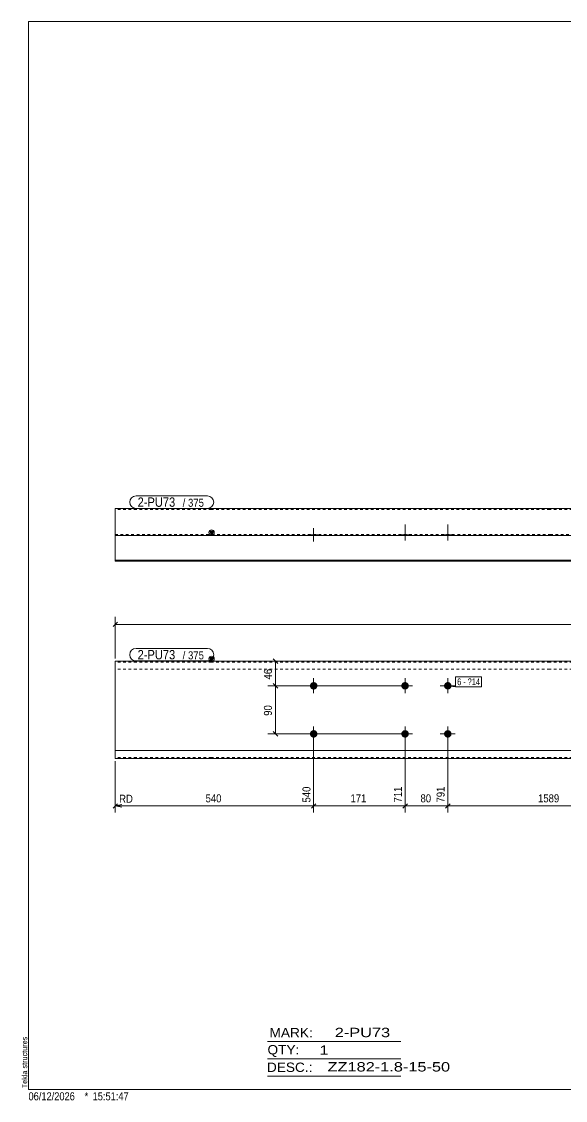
# Model space of a CAD drawing. Header units: millimetres. Extents: x 2 to 579, y 1 to 405.
# Drawn here: x 2.4 to 206.1, y 1 to 405 of the extents above; entities that cross this region are included whole.
import ezdxf

# ---------------------------------------------------------------- set-up
doc = ezdxf.new("R2010")
doc.units = ezdxf.units.MM
doc.linetypes.add('XKITLINE00', pattern=[0])
doc.linetypes.add('XKITLINE01', pattern=[4, 1, -1, 1, -1])
for name, color, linetype, lineweight in [('Bolt', 3, 'Continuous', 0), ('BoltMark', 7, 'Continuous', 0), ('Dimensions', 7, 'Continuous', 0), ('DrawingSheet', 5, 'Continuous', 0), ('OtherObjectType', 7, 'Continuous', 0), ('Part', 2, 'Continuous', 0), ('PartMark', 7, 'Continuous', 0)]:
    doc.layers.add(name, color=color, linetype=linetype, lineweight=lineweight)
doc.styles.add('ARIAL', font='ARIAL.TTF')
doc.styles.add('ARIAL_NARROW', font='ARIALN.TTF')

# ---------------------------------------------------------------- blocks, each defined once
blk = doc.blocks.new('*A1')
at = {"layer": 'Bolt'}
for points in [[(147.43, 156.2), (147.43, 156.17), (147.43, 156.13), (147.43, 156.1), (147.42, 156.06), (147.42, 156.03), (147.41, 156), (147.41, 155.96), (147.4, 155.93), (147.39, 155.9), (147.38, 155.86), (147.37, 155.83), (147.36, 155.8), (147.35, 155.76), (147.34, 155.73), (147.33, 155.7), (147.31, 155.67), (147.3, 155.64), (147.28, 155.61), (147.27, 155.58), (147.25, 155.55), (147.23, 155.52), (147.22, 155.49), (147.2, 155.46), (147.18, 155.43), (147.16, 155.4), (147.14, 155.37), (147.12, 155.35), (147.09, 155.32), (147.07, 155.3), (147.05, 155.27), (147.02, 155.25), (147, 155.22), (146.97, 155.2), (146.95, 155.18), (146.92, 155.15), (146.89, 155.13), (146.87, 155.11), (146.84, 155.09), (146.81, 155.07), (146.78, 155.05), (146.75, 155.03), (146.72, 155.02), (146.69, 155), (146.66, 154.99), (146.63, 154.97), (146.6, 154.96), (146.57, 154.94), (146.54, 154.93), (146.5, 154.92), (146.47, 154.91), (146.44, 154.9), (146.41, 154.89), (146.37, 154.88), (146.34, 154.87), (146.31, 154.86), (146.27, 154.86), (146.24, 154.85), (146.2, 154.85), (146.17, 154.84), (146.14, 154.84), (146.1, 154.84), (146.07, 154.84), (146.03, 154.84), (146, 154.84), (145.96, 154.84), (145.93, 154.84), (145.9, 154.84), (145.86, 154.85), (145.83, 154.85), (145.79, 154.86), (145.76, 154.86), (145.73, 154.87), (145.69, 154.88), (145.66, 154.89), (145.63, 154.9), (145.59, 154.91), (145.56, 154.92), (145.53, 154.93), (145.5, 154.94), (145.47, 154.96), (145.43, 154.97), (145.4, 154.99), (145.37, 155), (145.34, 155.02), (145.31, 155.03), (145.28, 155.05), (145.26, 155.07), (145.23, 155.09), (145.2, 155.11), (145.17, 155.13), (145.14, 155.15), (145.12, 155.18), (145.09, 155.2), (145.07, 155.22), (145.04, 155.25), (145.02, 155.27), (145, 155.3), (144.97, 155.32), (144.95, 155.35), (144.93, 155.37), (144.91, 155.4), (144.89, 155.43), (144.87, 155.46), (144.85, 155.49), (144.83, 155.52), (144.81, 155.55), (144.8, 155.58), (144.78, 155.61), (144.77, 155.64), (144.75, 155.67), (144.74, 155.7), (144.73, 155.73), (144.71, 155.76), (144.7, 155.8), (144.69, 155.83), (144.68, 155.86), (144.67, 155.9), (144.67, 155.93), (144.66, 155.96), (144.65, 156), (144.65, 156.03), (144.64, 156.06), (144.64, 156.1), (144.64, 156.13), (144.63, 156.17), (144.63, 156.2), (144.63, 156.24), (144.63, 156.27), (144.63, 156.3), (144.64, 156.34), (144.64, 156.37), (144.64, 156.41), (144.65, 156.44), (144.65, 156.48), (144.66, 156.51), (144.67, 156.54), (144.67, 156.58), (144.68, 156.61), (144.69, 156.64), (144.7, 156.67), (144.71, 156.71), (144.73, 156.74), (144.74, 156.77), (144.75, 156.8), (144.77, 156.83), (144.78, 156.87), (144.8, 156.9), (144.81, 156.93), (144.83, 156.96), (144.85, 156.98), (144.87, 157.01), (144.89, 157.04), (144.91, 157.07), (144.93, 157.1), (144.95, 157.12), (144.97, 157.15), (145, 157.18), (145.02, 157.2), (145.04, 157.23), (145.07, 157.25), (145.09, 157.27), (145.12, 157.3), (145.14, 157.32), (145.17, 157.34), (145.2, 157.36), (145.23, 157.38), (145.26, 157.4), (145.28, 157.42), (145.31, 157.44), (145.34, 157.45), (145.37, 157.47), (145.4, 157.49), (145.43, 157.5), (145.47, 157.52), (145.5, 157.53), (145.53, 157.54), (145.56, 157.55), (145.59, 157.57), (145.63, 157.58), (145.66, 157.59), (145.69, 157.59), (145.73, 157.6), (145.76, 157.61), (145.79, 157.62), (145.83, 157.62), (145.86, 157.63), (145.9, 157.63), (145.93, 157.63), (145.96, 157.63), (146, 157.64), (146.03, 157.64), (146.07, 157.64), (146.1, 157.63), (146.14, 157.63), (146.17, 157.63), (146.2, 157.63), (146.24, 157.62), (146.27, 157.62), (146.31, 157.61), (146.34, 157.6), (146.37, 157.59), (146.41, 157.59), (146.44, 157.58), (146.47, 157.57), (146.5, 157.55), (146.54, 157.54), (146.57, 157.53), (146.6, 157.52), (146.63, 157.5), (146.66, 157.49), (146.69, 157.47), (146.72, 157.45), (146.75, 157.44), (146.78, 157.42), (146.81, 157.4), (146.84, 157.38), (146.87, 157.36), (146.89, 157.34), (146.92, 157.32), (146.95, 157.3), (146.97, 157.27), (147, 157.25), (147.02, 157.23), (147.05, 157.2), (147.07, 157.18), (147.09, 157.15), (147.12, 157.12), (147.14, 157.1), (147.16, 157.07), (147.18, 157.04), (147.2, 157.01), (147.22, 156.98), (147.23, 156.96), (147.25, 156.93), (147.27, 156.9), (147.28, 156.87), (147.3, 156.83), (147.31, 156.8), (147.33, 156.77), (147.34, 156.74), (147.35, 156.71), (147.36, 156.67), (147.37, 156.64), (147.38, 156.61), (147.39, 156.58), (147.4, 156.54), (147.41, 156.51), (147.41, 156.48), (147.42, 156.44), (147.42, 156.41), (147.43, 156.37), (147.43, 156.34), (147.43, 156.3), (147.43, 156.27), (147.43, 156.24)], [(163.43, 156.2), (163.43, 156.17), (163.43, 156.13), (163.43, 156.1), (163.42, 156.06), (163.42, 156.03), (163.41, 156), (163.41, 155.96), (163.4, 155.93), (163.39, 155.9), (163.38, 155.86), (163.37, 155.83), (163.36, 155.8), (163.35, 155.76), (163.34, 155.73), (163.33, 155.7), (163.31, 155.67), (163.3, 155.64), (163.28, 155.61), (163.27, 155.58), (163.25, 155.55), (163.23, 155.52), (163.22, 155.49), (163.2, 155.46), (163.18, 155.43), (163.16, 155.4), (163.14, 155.37), (163.12, 155.35), (163.09, 155.32), (163.07, 155.3), (163.05, 155.27), (163.02, 155.25), (163, 155.22), (162.97, 155.2), (162.95, 155.18), (162.92, 155.15), (162.89, 155.13), (162.87, 155.11), (162.84, 155.09), (162.81, 155.07), (162.78, 155.05), (162.75, 155.03), (162.72, 155.02), (162.69, 155), (162.66, 154.99), (162.63, 154.97), (162.6, 154.96), (162.57, 154.94), (162.54, 154.93), (162.5, 154.92), (162.47, 154.91), (162.44, 154.9), (162.41, 154.89), (162.37, 154.88), (162.34, 154.87), (162.31, 154.86), (162.27, 154.86), (162.24, 154.85), (162.2, 154.85), (162.17, 154.84), (162.14, 154.84), (162.1, 154.84), (162.07, 154.84), (162.03, 154.84), (162, 154.84), (161.96, 154.84), (161.93, 154.84), (161.9, 154.84), (161.86, 154.85), (161.83, 154.85), (161.79, 154.86), (161.76, 154.86), (161.73, 154.87), (161.69, 154.88), (161.66, 154.89), (161.63, 154.9), (161.59, 154.91), (161.56, 154.92), (161.53, 154.93), (161.5, 154.94), (161.47, 154.96), (161.43, 154.97), (161.4, 154.99), (161.37, 155), (161.34, 155.02), (161.31, 155.03), (161.28, 155.05), (161.26, 155.07), (161.23, 155.09), (161.2, 155.11), (161.17, 155.13), (161.14, 155.15), (161.12, 155.18), (161.09, 155.2), (161.07, 155.22), (161.04, 155.25), (161.02, 155.27), (161, 155.3), (160.97, 155.32), (160.95, 155.35), (160.93, 155.37), (160.91, 155.4), (160.89, 155.43), (160.87, 155.46), (160.85, 155.49), (160.83, 155.52), (160.81, 155.55), (160.8, 155.58), (160.78, 155.61), (160.77, 155.64), (160.75, 155.67), (160.74, 155.7), (160.73, 155.73), (160.71, 155.76), (160.7, 155.8), (160.69, 155.83), (160.68, 155.86), (160.67, 155.9), (160.67, 155.93), (160.66, 155.96), (160.65, 156), (160.65, 156.03), (160.64, 156.06), (160.64, 156.1), (160.64, 156.13), (160.63, 156.17), (160.63, 156.2), (160.63, 156.24), (160.63, 156.27), (160.63, 156.3), (160.64, 156.34), (160.64, 156.37), (160.64, 156.41), (160.65, 156.44), (160.65, 156.48), (160.66, 156.51), (160.67, 156.54), (160.67, 156.58), (160.68, 156.61), (160.69, 156.64), (160.7, 156.67), (160.71, 156.71), (160.73, 156.74), (160.74, 156.77), (160.75, 156.8), (160.77, 156.83), (160.78, 156.87), (160.8, 156.9), (160.81, 156.93), (160.83, 156.96), (160.85, 156.98), (160.87, 157.01), (160.89, 157.04), (160.91, 157.07), (160.93, 157.1), (160.95, 157.12), (160.97, 157.15), (161, 157.18), (161.02, 157.2), (161.04, 157.23), (161.07, 157.25), (161.09, 157.27), (161.12, 157.3), (161.14, 157.32), (161.17, 157.34), (161.2, 157.36), (161.23, 157.38), (161.26, 157.4), (161.28, 157.42), (161.31, 157.44), (161.34, 157.45), (161.37, 157.47), (161.4, 157.49), (161.43, 157.5), (161.47, 157.52), (161.5, 157.53), (161.53, 157.54), (161.56, 157.55), (161.59, 157.57), (161.63, 157.58), (161.66, 157.59), (161.69, 157.59), (161.73, 157.6), (161.76, 157.61), (161.79, 157.62), (161.83, 157.62), (161.86, 157.63), (161.9, 157.63), (161.93, 157.63), (161.96, 157.63), (162, 157.64), (162.03, 157.64), (162.07, 157.64), (162.1, 157.63), (162.14, 157.63), (162.17, 157.63), (162.2, 157.63), (162.24, 157.62), (162.27, 157.62), (162.31, 157.61), (162.34, 157.6), (162.37, 157.59), (162.41, 157.59), (162.44, 157.58), (162.47, 157.57), (162.5, 157.55), (162.54, 157.54), (162.57, 157.53), (162.6, 157.52), (162.63, 157.5), (162.66, 157.49), (162.69, 157.47), (162.72, 157.45), (162.75, 157.44), (162.78, 157.42), (162.81, 157.4), (162.84, 157.38), (162.87, 157.36), (162.89, 157.34), (162.92, 157.32), (162.95, 157.3), (162.97, 157.27), (163, 157.25), (163.02, 157.23), (163.05, 157.2), (163.07, 157.18), (163.09, 157.15), (163.12, 157.12), (163.14, 157.1), (163.16, 157.07), (163.18, 157.04), (163.2, 157.01), (163.22, 156.98), (163.23, 156.96), (163.25, 156.93), (163.27, 156.9), (163.28, 156.87), (163.3, 156.83), (163.31, 156.8), (163.33, 156.77), (163.34, 156.74), (163.35, 156.71), (163.36, 156.67), (163.37, 156.64), (163.38, 156.61), (163.39, 156.58), (163.4, 156.54), (163.41, 156.51), (163.41, 156.48), (163.42, 156.44), (163.42, 156.41), (163.43, 156.37), (163.43, 156.34), (163.43, 156.3), (163.43, 156.27), (163.43, 156.24)], [(147.43, 138.2), (147.43, 138.17), (147.43, 138.13), (147.43, 138.1), (147.42, 138.06), (147.42, 138.03), (147.41, 138), (147.41, 137.96), (147.4, 137.93), (147.39, 137.9), (147.38, 137.86), (147.37, 137.83), (147.36, 137.8), (147.35, 137.76), (147.34, 137.73), (147.33, 137.7), (147.31, 137.67), (147.3, 137.64), (147.28, 137.61), (147.27, 137.58), (147.25, 137.55), (147.23, 137.52), (147.22, 137.49), (147.2, 137.46), (147.18, 137.43), (147.16, 137.4), (147.14, 137.37), (147.12, 137.35), (147.09, 137.32), (147.07, 137.3), (147.05, 137.27), (147.02, 137.25), (147, 137.22), (146.97, 137.2), (146.95, 137.18), (146.92, 137.15), (146.89, 137.13), (146.87, 137.11), (146.84, 137.09), (146.81, 137.07), (146.78, 137.05), (146.75, 137.03), (146.72, 137.02), (146.69, 137), (146.66, 136.99), (146.63, 136.97), (146.6, 136.96), (146.57, 136.94), (146.54, 136.93), (146.5, 136.92), (146.47, 136.91), (146.44, 136.9), (146.41, 136.89), (146.37, 136.88), (146.34, 136.87), (146.31, 136.86), (146.27, 136.86), (146.24, 136.85), (146.2, 136.85), (146.17, 136.84), (146.14, 136.84), (146.1, 136.84), (146.07, 136.84), (146.03, 136.84), (146, 136.84), (145.96, 136.84), (145.93, 136.84), (145.9, 136.84), (145.86, 136.85), (145.83, 136.85), (145.79, 136.86), (145.76, 136.86), (145.73, 136.87), (145.69, 136.88), (145.66, 136.89), (145.63, 136.9), (145.59, 136.91), (145.56, 136.92), (145.53, 136.93), (145.5, 136.94), (145.47, 136.96), (145.43, 136.97), (145.4, 136.99), (145.37, 137), (145.34, 137.02), (145.31, 137.03), (145.28, 137.05), (145.26, 137.07), (145.23, 137.09), (145.2, 137.11), (145.17, 137.13), (145.14, 137.15), (145.12, 137.18), (145.09, 137.2), (145.07, 137.22), (145.04, 137.25), (145.02, 137.27), (145, 137.3), (144.97, 137.32), (144.95, 137.35), (144.93, 137.37), (144.91, 137.4), (144.89, 137.43), (144.87, 137.46), (144.85, 137.49), (144.83, 137.52), (144.81, 137.55), (144.8, 137.58), (144.78, 137.61), (144.77, 137.64), (144.75, 137.67), (144.74, 137.7), (144.73, 137.73), (144.71, 137.76), (144.7, 137.8), (144.69, 137.83), (144.68, 137.86), (144.67, 137.9), (144.67, 137.93), (144.66, 137.96), (144.65, 138), (144.65, 138.03), (144.64, 138.06), (144.64, 138.1), (144.64, 138.13), (144.63, 138.17), (144.63, 138.2), (144.63, 138.24), (144.63, 138.27), (144.63, 138.3), (144.64, 138.34), (144.64, 138.37), (144.64, 138.41), (144.65, 138.44), (144.65, 138.48), (144.66, 138.51), (144.67, 138.54), (144.67, 138.58), (144.68, 138.61), (144.69, 138.64), (144.7, 138.67), (144.71, 138.71), (144.73, 138.74), (144.74, 138.77), (144.75, 138.8), (144.77, 138.83), (144.78, 138.87), (144.8, 138.9), (144.81, 138.93), (144.83, 138.96), (144.85, 138.98), (144.87, 139.01), (144.89, 139.04), (144.91, 139.07), (144.93, 139.1), (144.95, 139.12), (144.97, 139.15), (145, 139.18), (145.02, 139.2), (145.04, 139.23), (145.07, 139.25), (145.09, 139.27), (145.12, 139.3), (145.14, 139.32), (145.17, 139.34), (145.2, 139.36), (145.23, 139.38), (145.26, 139.4), (145.28, 139.42), (145.31, 139.44), (145.34, 139.45), (145.37, 139.47), (145.4, 139.49), (145.43, 139.5), (145.47, 139.52), (145.5, 139.53), (145.53, 139.54), (145.56, 139.55), (145.59, 139.57), (145.63, 139.58), (145.66, 139.59), (145.69, 139.59), (145.73, 139.6), (145.76, 139.61), (145.79, 139.62), (145.83, 139.62), (145.86, 139.63), (145.9, 139.63), (145.93, 139.63), (145.96, 139.63), (146, 139.64), (146.03, 139.64), (146.07, 139.64), (146.1, 139.63), (146.14, 139.63), (146.17, 139.63), (146.2, 139.63), (146.24, 139.62), (146.27, 139.62), (146.31, 139.61), (146.34, 139.6), (146.37, 139.59), (146.41, 139.59), (146.44, 139.58), (146.47, 139.57), (146.5, 139.55), (146.54, 139.54), (146.57, 139.53), (146.6, 139.52), (146.63, 139.5), (146.66, 139.49), (146.69, 139.47), (146.72, 139.45), (146.75, 139.44), (146.78, 139.42), (146.81, 139.4), (146.84, 139.38), (146.87, 139.36), (146.89, 139.34), (146.92, 139.32), (146.95, 139.3), (146.97, 139.27), (147, 139.25), (147.02, 139.23), (147.05, 139.2), (147.07, 139.18), (147.09, 139.15), (147.12, 139.12), (147.14, 139.1), (147.16, 139.07), (147.18, 139.04), (147.2, 139.01), (147.22, 138.98), (147.23, 138.96), (147.25, 138.93), (147.27, 138.9), (147.28, 138.87), (147.3, 138.83), (147.31, 138.8), (147.33, 138.77), (147.34, 138.74), (147.35, 138.71), (147.36, 138.67), (147.37, 138.64), (147.38, 138.61), (147.39, 138.58), (147.4, 138.54), (147.41, 138.51), (147.41, 138.48), (147.42, 138.44), (147.42, 138.41), (147.43, 138.37), (147.43, 138.34), (147.43, 138.3), (147.43, 138.27), (147.43, 138.24)], [(163.43, 138.2), (163.43, 138.17), (163.43, 138.13), (163.43, 138.1), (163.42, 138.06), (163.42, 138.03), (163.41, 138), (163.41, 137.96), (163.4, 137.93), (163.39, 137.9), (163.38, 137.86), (163.37, 137.83), (163.36, 137.8), (163.35, 137.76), (163.34, 137.73), (163.33, 137.7), (163.31, 137.67), (163.3, 137.64), (163.28, 137.61), (163.27, 137.58), (163.25, 137.55), (163.23, 137.52), (163.22, 137.49), (163.2, 137.46), (163.18, 137.43), (163.16, 137.4), (163.14, 137.37), (163.12, 137.35), (163.09, 137.32), (163.07, 137.3), (163.05, 137.27), (163.02, 137.25), (163, 137.22), (162.97, 137.2), (162.95, 137.18), (162.92, 137.15), (162.89, 137.13), (162.87, 137.11), (162.84, 137.09), (162.81, 137.07), (162.78, 137.05), (162.75, 137.03), (162.72, 137.02), (162.69, 137), (162.66, 136.99), (162.63, 136.97), (162.6, 136.96), (162.57, 136.94), (162.54, 136.93), (162.5, 136.92), (162.47, 136.91), (162.44, 136.9), (162.41, 136.89), (162.37, 136.88), (162.34, 136.87), (162.31, 136.86), (162.27, 136.86), (162.24, 136.85), (162.2, 136.85), (162.17, 136.84), (162.14, 136.84), (162.1, 136.84), (162.07, 136.84), (162.03, 136.84), (162, 136.84), (161.96, 136.84), (161.93, 136.84), (161.9, 136.84), (161.86, 136.85), (161.83, 136.85), (161.79, 136.86), (161.76, 136.86), (161.73, 136.87), (161.69, 136.88), (161.66, 136.89), (161.63, 136.9), (161.59, 136.91), (161.56, 136.92), (161.53, 136.93), (161.5, 136.94), (161.47, 136.96), (161.43, 136.97), (161.4, 136.99), (161.37, 137), (161.34, 137.02), (161.31, 137.03), (161.28, 137.05), (161.26, 137.07), (161.23, 137.09), (161.2, 137.11), (161.17, 137.13), (161.14, 137.15), (161.12, 137.18), (161.09, 137.2), (161.07, 137.22), (161.04, 137.25), (161.02, 137.27), (161, 137.3), (160.97, 137.32), (160.95, 137.35), (160.93, 137.37), (160.91, 137.4), (160.89, 137.43), (160.87, 137.46), (160.85, 137.49), (160.83, 137.52), (160.81, 137.55), (160.8, 137.58), (160.78, 137.61), (160.77, 137.64), (160.75, 137.67), (160.74, 137.7), (160.73, 137.73), (160.71, 137.76), (160.7, 137.8), (160.69, 137.83), (160.68, 137.86), (160.67, 137.9), (160.67, 137.93), (160.66, 137.96), (160.65, 138), (160.65, 138.03), (160.64, 138.06), (160.64, 138.1), (160.64, 138.13), (160.63, 138.17), (160.63, 138.2), (160.63, 138.24), (160.63, 138.27), (160.63, 138.3), (160.64, 138.34), (160.64, 138.37), (160.64, 138.41), (160.65, 138.44), (160.65, 138.48), (160.66, 138.51), (160.67, 138.54), (160.67, 138.58), (160.68, 138.61), (160.69, 138.64), (160.7, 138.67), (160.71, 138.71), (160.73, 138.74), (160.74, 138.77), (160.75, 138.8), (160.77, 138.83), (160.78, 138.87), (160.8, 138.9), (160.81, 138.93), (160.83, 138.96), (160.85, 138.98), (160.87, 139.01), (160.89, 139.04), (160.91, 139.07), (160.93, 139.1), (160.95, 139.12), (160.97, 139.15), (161, 139.18), (161.02, 139.2), (161.04, 139.23), (161.07, 139.25), (161.09, 139.27), (161.12, 139.3), (161.14, 139.32), (161.17, 139.34), (161.2, 139.36), (161.23, 139.38), (161.26, 139.4), (161.28, 139.42), (161.31, 139.44), (161.34, 139.45), (161.37, 139.47), (161.4, 139.49), (161.43, 139.5), (161.47, 139.52), (161.5, 139.53), (161.53, 139.54), (161.56, 139.55), (161.59, 139.57), (161.63, 139.58), (161.66, 139.59), (161.69, 139.59), (161.73, 139.6), (161.76, 139.61), (161.79, 139.62), (161.83, 139.62), (161.86, 139.63), (161.9, 139.63), (161.93, 139.63), (161.96, 139.63), (162, 139.64), (162.03, 139.64), (162.07, 139.64), (162.1, 139.63), (162.14, 139.63), (162.17, 139.63), (162.2, 139.63), (162.24, 139.62), (162.27, 139.62), (162.31, 139.61), (162.34, 139.6), (162.37, 139.59), (162.41, 139.59), (162.44, 139.58), (162.47, 139.57), (162.5, 139.55), (162.54, 139.54), (162.57, 139.53), (162.6, 139.52), (162.63, 139.5), (162.66, 139.49), (162.69, 139.47), (162.72, 139.45), (162.75, 139.44), (162.78, 139.42), (162.81, 139.4), (162.84, 139.38), (162.87, 139.36), (162.89, 139.34), (162.92, 139.32), (162.95, 139.3), (162.97, 139.27), (163, 139.25), (163.02, 139.23), (163.05, 139.2), (163.07, 139.18), (163.09, 139.15), (163.12, 139.12), (163.14, 139.1), (163.16, 139.07), (163.18, 139.04), (163.2, 139.01), (163.22, 138.98), (163.23, 138.96), (163.25, 138.93), (163.27, 138.9), (163.28, 138.87), (163.3, 138.83), (163.31, 138.8), (163.33, 138.77), (163.34, 138.74), (163.35, 138.71), (163.36, 138.67), (163.37, 138.64), (163.38, 138.61), (163.39, 138.58), (163.4, 138.54), (163.41, 138.51), (163.41, 138.48), (163.42, 138.44), (163.42, 138.41), (163.43, 138.37), (163.43, 138.34), (163.43, 138.3), (163.43, 138.27), (163.43, 138.24)]]:
    blk.add_hatch(color=3, dxfattribs=at).paths.add_polyline_path(points, flags=17)
at = {"layer": 'Bolt', "color": 3, "linetype": 'XKITLINE00', "lineweight": 0}
for p, q in [((146.03, 159.04), (146.03, 153.44)), ((162.03, 159.04), (162.03, 153.44)), ((148.83, 156.24), (143.23, 156.24)), ((164.83, 156.24), (159.23, 156.24)), ((148.83, 138.24), (143.23, 138.24)), ((146.03, 141.04), (146.03, 135.44)), ((164.83, 138.24), (159.23, 138.24)), ((162.03, 141.04), (162.03, 135.44))]:
    blk.add_line(p, q, dxfattribs=at)
blk = doc.blocks.new('*A2')
at = {"layer": 'Bolt'}
for points in [[(113.19, 156.2), (113.19, 156.17), (113.19, 156.13), (113.19, 156.1), (113.18, 156.06), (113.18, 156.03), (113.17, 156), (113.17, 155.96), (113.16, 155.93), (113.15, 155.9), (113.14, 155.86), (113.13, 155.83), (113.12, 155.8), (113.11, 155.76), (113.1, 155.73), (113.09, 155.7), (113.07, 155.67), (113.06, 155.64), (113.04, 155.61), (113.03, 155.58), (113.01, 155.55), (112.99, 155.52), (112.98, 155.49), (112.96, 155.46), (112.94, 155.43), (112.92, 155.4), (112.9, 155.37), (112.88, 155.35), (112.85, 155.32), (112.83, 155.3), (112.81, 155.27), (112.78, 155.25), (112.76, 155.22), (112.73, 155.2), (112.71, 155.18), (112.68, 155.15), (112.66, 155.13), (112.63, 155.11), (112.6, 155.09), (112.57, 155.07), (112.54, 155.05), (112.51, 155.03), (112.48, 155.02), (112.45, 155), (112.42, 154.99), (112.39, 154.97), (112.36, 154.96), (112.33, 154.94), (112.3, 154.93), (112.27, 154.92), (112.23, 154.91), (112.2, 154.9), (112.17, 154.89), (112.13, 154.88), (112.1, 154.87), (112.07, 154.86), (112.03, 154.86), (112, 154.85), (111.97, 154.85), (111.93, 154.84), (111.9, 154.84), (111.86, 154.84), (111.83, 154.84), (111.79, 154.84), (111.76, 154.84), (111.73, 154.84), (111.69, 154.84), (111.66, 154.84), (111.62, 154.85), (111.59, 154.85), (111.55, 154.86), (111.52, 154.86), (111.49, 154.87), (111.45, 154.88), (111.42, 154.89), (111.39, 154.9), (111.35, 154.91), (111.32, 154.92), (111.29, 154.93), (111.26, 154.94), (111.23, 154.96), (111.2, 154.97), (111.16, 154.99), (111.13, 155), (111.1, 155.02), (111.07, 155.03), (111.04, 155.05), (111.02, 155.07), (110.99, 155.09), (110.96, 155.11), (110.93, 155.13), (110.91, 155.15), (110.88, 155.18), (110.85, 155.2), (110.83, 155.22), (110.8, 155.25), (110.78, 155.27), (110.76, 155.3), (110.73, 155.32), (110.71, 155.35), (110.69, 155.37), (110.67, 155.4), (110.65, 155.43), (110.63, 155.46), (110.61, 155.49), (110.59, 155.52), (110.58, 155.55), (110.56, 155.58), (110.54, 155.61), (110.53, 155.64), (110.51, 155.67), (110.5, 155.7), (110.49, 155.73), (110.48, 155.76), (110.46, 155.8), (110.45, 155.83), (110.44, 155.86), (110.44, 155.9), (110.43, 155.93), (110.42, 155.96), (110.41, 156), (110.41, 156.03), (110.4, 156.06), (110.4, 156.1), (110.4, 156.13), (110.4, 156.17), (110.39, 156.2), (110.39, 156.24), (110.39, 156.27), (110.4, 156.3), (110.4, 156.34), (110.4, 156.37), (110.4, 156.41), (110.41, 156.44), (110.41, 156.48), (110.42, 156.51), (110.43, 156.54), (110.44, 156.58), (110.44, 156.61), (110.45, 156.64), (110.46, 156.67), (110.48, 156.71), (110.49, 156.74), (110.5, 156.77), (110.51, 156.8), (110.53, 156.83), (110.54, 156.87), (110.56, 156.9), (110.58, 156.93), (110.59, 156.96), (110.61, 156.98), (110.63, 157.01), (110.65, 157.04), (110.67, 157.07), (110.69, 157.1), (110.71, 157.12), (110.73, 157.15), (110.76, 157.18), (110.78, 157.2), (110.8, 157.23), (110.83, 157.25), (110.85, 157.27), (110.88, 157.3), (110.91, 157.32), (110.93, 157.34), (110.96, 157.36), (110.99, 157.38), (111.02, 157.4), (111.04, 157.42), (111.07, 157.44), (111.1, 157.45), (111.13, 157.47), (111.16, 157.49), (111.2, 157.5), (111.23, 157.52), (111.26, 157.53), (111.29, 157.54), (111.32, 157.55), (111.35, 157.57), (111.39, 157.58), (111.42, 157.59), (111.45, 157.59), (111.49, 157.6), (111.52, 157.61), (111.55, 157.62), (111.59, 157.62), (111.62, 157.63), (111.66, 157.63), (111.69, 157.63), (111.73, 157.63), (111.76, 157.64), (111.79, 157.64), (111.83, 157.64), (111.86, 157.63), (111.9, 157.63), (111.93, 157.63), (111.97, 157.63), (112, 157.62), (112.03, 157.62), (112.07, 157.61), (112.1, 157.6), (112.13, 157.59), (112.17, 157.59), (112.2, 157.58), (112.23, 157.57), (112.27, 157.55), (112.3, 157.54), (112.33, 157.53), (112.36, 157.52), (112.39, 157.5), (112.42, 157.49), (112.45, 157.47), (112.48, 157.45), (112.51, 157.44), (112.54, 157.42), (112.57, 157.4), (112.6, 157.38), (112.63, 157.36), (112.66, 157.34), (112.68, 157.32), (112.71, 157.3), (112.73, 157.27), (112.76, 157.25), (112.78, 157.23), (112.81, 157.2), (112.83, 157.18), (112.85, 157.15), (112.88, 157.12), (112.9, 157.1), (112.92, 157.07), (112.94, 157.04), (112.96, 157.01), (112.98, 156.98), (112.99, 156.96), (113.01, 156.93), (113.03, 156.9), (113.04, 156.87), (113.06, 156.83), (113.07, 156.8), (113.09, 156.77), (113.1, 156.74), (113.11, 156.71), (113.12, 156.67), (113.13, 156.64), (113.14, 156.61), (113.15, 156.58), (113.16, 156.54), (113.17, 156.51), (113.17, 156.48), (113.18, 156.44), (113.18, 156.41), (113.19, 156.37), (113.19, 156.34), (113.19, 156.3), (113.19, 156.27), (113.19, 156.24)], [(113.19, 138.2), (113.19, 138.17), (113.19, 138.13), (113.19, 138.1), (113.18, 138.06), (113.18, 138.03), (113.17, 138), (113.17, 137.96), (113.16, 137.93), (113.15, 137.9), (113.14, 137.86), (113.13, 137.83), (113.12, 137.8), (113.11, 137.76), (113.1, 137.73), (113.09, 137.7), (113.07, 137.67), (113.06, 137.64), (113.04, 137.61), (113.03, 137.58), (113.01, 137.55), (112.99, 137.52), (112.98, 137.49), (112.96, 137.46), (112.94, 137.43), (112.92, 137.4), (112.9, 137.37), (112.88, 137.35), (112.85, 137.32), (112.83, 137.3), (112.81, 137.27), (112.78, 137.25), (112.76, 137.22), (112.73, 137.2), (112.71, 137.18), (112.68, 137.15), (112.66, 137.13), (112.63, 137.11), (112.6, 137.09), (112.57, 137.07), (112.54, 137.05), (112.51, 137.03), (112.48, 137.02), (112.45, 137), (112.42, 136.99), (112.39, 136.97), (112.36, 136.96), (112.33, 136.94), (112.3, 136.93), (112.27, 136.92), (112.23, 136.91), (112.2, 136.9), (112.17, 136.89), (112.13, 136.88), (112.1, 136.87), (112.07, 136.86), (112.03, 136.86), (112, 136.85), (111.97, 136.85), (111.93, 136.84), (111.9, 136.84), (111.86, 136.84), (111.83, 136.84), (111.79, 136.84), (111.76, 136.84), (111.73, 136.84), (111.69, 136.84), (111.66, 136.84), (111.62, 136.85), (111.59, 136.85), (111.55, 136.86), (111.52, 136.86), (111.49, 136.87), (111.45, 136.88), (111.42, 136.89), (111.39, 136.9), (111.35, 136.91), (111.32, 136.92), (111.29, 136.93), (111.26, 136.94), (111.23, 136.96), (111.2, 136.97), (111.16, 136.99), (111.13, 137), (111.1, 137.02), (111.07, 137.03), (111.04, 137.05), (111.02, 137.07), (110.99, 137.09), (110.96, 137.11), (110.93, 137.13), (110.91, 137.15), (110.88, 137.18), (110.85, 137.2), (110.83, 137.22), (110.8, 137.25), (110.78, 137.27), (110.76, 137.3), (110.73, 137.32), (110.71, 137.35), (110.69, 137.37), (110.67, 137.4), (110.65, 137.43), (110.63, 137.46), (110.61, 137.49), (110.59, 137.52), (110.58, 137.55), (110.56, 137.58), (110.54, 137.61), (110.53, 137.64), (110.51, 137.67), (110.5, 137.7), (110.49, 137.73), (110.48, 137.76), (110.46, 137.8), (110.45, 137.83), (110.44, 137.86), (110.44, 137.9), (110.43, 137.93), (110.42, 137.96), (110.41, 138), (110.41, 138.03), (110.4, 138.06), (110.4, 138.1), (110.4, 138.13), (110.4, 138.17), (110.39, 138.2), (110.39, 138.24), (110.39, 138.27), (110.4, 138.3), (110.4, 138.34), (110.4, 138.37), (110.4, 138.41), (110.41, 138.44), (110.41, 138.48), (110.42, 138.51), (110.43, 138.54), (110.44, 138.58), (110.44, 138.61), (110.45, 138.64), (110.46, 138.67), (110.48, 138.71), (110.49, 138.74), (110.5, 138.77), (110.51, 138.8), (110.53, 138.83), (110.54, 138.87), (110.56, 138.9), (110.58, 138.93), (110.59, 138.96), (110.61, 138.98), (110.63, 139.01), (110.65, 139.04), (110.67, 139.07), (110.69, 139.1), (110.71, 139.12), (110.73, 139.15), (110.76, 139.18), (110.78, 139.2), (110.8, 139.23), (110.83, 139.25), (110.85, 139.27), (110.88, 139.3), (110.91, 139.32), (110.93, 139.34), (110.96, 139.36), (110.99, 139.38), (111.02, 139.4), (111.04, 139.42), (111.07, 139.44), (111.1, 139.45), (111.13, 139.47), (111.16, 139.49), (111.2, 139.5), (111.23, 139.52), (111.26, 139.53), (111.29, 139.54), (111.32, 139.55), (111.35, 139.57), (111.39, 139.58), (111.42, 139.59), (111.45, 139.59), (111.49, 139.6), (111.52, 139.61), (111.55, 139.62), (111.59, 139.62), (111.62, 139.63), (111.66, 139.63), (111.69, 139.63), (111.73, 139.63), (111.76, 139.64), (111.79, 139.64), (111.83, 139.64), (111.86, 139.63), (111.9, 139.63), (111.93, 139.63), (111.97, 139.63), (112, 139.62), (112.03, 139.62), (112.07, 139.61), (112.1, 139.6), (112.13, 139.59), (112.17, 139.59), (112.2, 139.58), (112.23, 139.57), (112.27, 139.55), (112.3, 139.54), (112.33, 139.53), (112.36, 139.52), (112.39, 139.5), (112.42, 139.49), (112.45, 139.47), (112.48, 139.45), (112.51, 139.44), (112.54, 139.42), (112.57, 139.4), (112.6, 139.38), (112.63, 139.36), (112.66, 139.34), (112.68, 139.32), (112.71, 139.3), (112.73, 139.27), (112.76, 139.25), (112.78, 139.23), (112.81, 139.2), (112.83, 139.18), (112.85, 139.15), (112.88, 139.12), (112.9, 139.1), (112.92, 139.07), (112.94, 139.04), (112.96, 139.01), (112.98, 138.98), (112.99, 138.96), (113.01, 138.93), (113.03, 138.9), (113.04, 138.87), (113.06, 138.83), (113.07, 138.8), (113.09, 138.77), (113.1, 138.74), (113.11, 138.71), (113.12, 138.67), (113.13, 138.64), (113.14, 138.61), (113.15, 138.58), (113.16, 138.54), (113.17, 138.51), (113.17, 138.48), (113.18, 138.44), (113.18, 138.41), (113.19, 138.37), (113.19, 138.34), (113.19, 138.3), (113.19, 138.27), (113.19, 138.24)]]:
    blk.add_hatch(color=3, dxfattribs=at).paths.add_polyline_path(points, flags=17)
at = {"layer": 'Bolt', "color": 3, "linetype": 'XKITLINE00', "lineweight": 0}
for p, q in [((111.79, 159.04), (111.79, 153.44)), ((114.59, 156.24), (108.99, 156.24)), ((114.59, 138.24), (108.99, 138.24)), ((111.79, 141.04), (111.79, 135.44))]:
    blk.add_line(p, q, dxfattribs=at)
blk = doc.blocks.new('*A5')
at = {"layer": 'Part'}
blk.add_hatch(color=2, dxfattribs=at).paths.add_polyline_path([(72.77, 166.84), (74.37, 166.84), (73.57, 165.44)], flags=17)
at = {"layer": 'Part', "color": 2, "linetype": 'XKITLINE00', "lineweight": 0}
for p, q in [((73.57, 165.44), (72.77, 166.84)), ((72.77, 166.84), (74.37, 166.84)), ((74.37, 166.84), (73.57, 165.44)), ((37.5, 129.04), (37.5, 165.44)), ((73.5, 165.44), (37.5, 165.44)), ((200.23, 165.44), (73.6, 165.44)), ((276.71, 165.44), (200.33, 165.44)), ((369.2, 165.44), (276.81, 165.44)), ((415.5, 165.44), (369.3, 165.44)), ((415.5, 165.44), (415.5, 129.04)), ((73.5, 132.04), (37.5, 132.04)), ((200.23, 132.04), (73.6, 132.04)), ((276.71, 132.04), (200.33, 132.04)), ((369.2, 132.04), (276.81, 132.04)), ((415.5, 132.04), (369.3, 132.04)), ((37.5, 129.04), (73.5, 129.04)), ((73.6, 129.04), (200.23, 129.04)), ((200.33, 129.04), (276.71, 129.04)), ((276.81, 129.04), (369.2, 129.04)), ((369.3, 129.04), (415.5, 129.04))]:
    blk.add_line(p, q, dxfattribs=at)
at = {"layer": 'Part', "color": 7, "linetype": 'XKITLINE01', "lineweight": 0}
for p, q in [((73.5, 165.08), (37.5, 165.08)), ((73.5, 162.44), (37.5, 162.44)), ((200.23, 165.08), (73.6, 165.08)), ((200.23, 162.44), (73.6, 162.44)), ((276.71, 165.08), (200.33, 165.08)), ((276.71, 162.44), (200.33, 162.44)), ((369.2, 165.08), (276.81, 165.08)), ((369.2, 162.44), (276.81, 162.44)), ((415.5, 165.08), (369.3, 165.08)), ((415.5, 162.44), (369.3, 162.44)), ((73.5, 129.4), (37.5, 129.4)), ((200.23, 129.4), (73.6, 129.4)), ((276.71, 129.4), (200.33, 129.4)), ((369.2, 129.4), (276.81, 129.4)), ((415.5, 129.4), (369.3, 129.4))]:
    blk.add_line(p, q, dxfattribs=at)
at = {"layer": 'Part', "color": 2, "linetype": 'XKITLINE00', "lineweight": 0}
blk.add_circle((73.57, 166.34), 1, dxfattribs=at)
blk = doc.blocks.new('*A6')
at = {"layer": 'Bolt'}
for points in [[(144.63, 212.58), (144.63, 212.94), (147.43, 212.94), (147.43, 212.58)], [(144.63, 212.58), (144.63, 212.94), (147.43, 212.94), (147.43, 212.58)], [(160.63, 212.58), (160.63, 212.94), (163.43, 212.94), (163.43, 212.58)], [(160.63, 212.58), (160.63, 212.94), (163.43, 212.94), (163.43, 212.58)]]:
    blk.add_hatch(color=3, dxfattribs=at).paths.add_polyline_path(points, flags=17)
at = {"layer": 'Bolt', "color": 3, "linetype": 'XKITLINE00', "lineweight": 0}
for p, q in [((146.03, 216.62), (146.03, 210.62)), ((146.03, 216.62), (146.03, 210.62)), ((162.03, 216.62), (162.03, 210.62)), ((162.03, 216.62), (162.03, 210.62)), ((144.63, 212.94), (144.63, 212.58)), ((144.63, 212.94), (144.63, 212.58)), ((147.43, 212.94), (147.43, 212.58)), ((147.43, 212.94), (147.43, 212.58)), ((160.63, 212.94), (160.63, 212.58)), ((160.63, 212.94), (160.63, 212.58)), ((163.43, 212.94), (163.43, 212.58)), ((163.43, 212.94), (163.43, 212.58))]:
    blk.add_line(p, q, dxfattribs=at)
blk = doc.blocks.new('*A7')
at = {"layer": 'Bolt'}
blk.add_hatch(color=3, dxfattribs=at).paths.add_polyline_path([(110.39, 212.58), (110.39, 212.94), (113.19, 212.94), (113.19, 212.58)], flags=17)
blk.add_hatch(color=3, dxfattribs=at).paths.add_polyline_path([(110.39, 212.58), (110.39, 212.94), (113.19, 212.94), (113.19, 212.58)], flags=17)
at = {"layer": 'Bolt', "color": 3, "linetype": 'XKITLINE00', "lineweight": 0}
for p, q in [((111.79, 215.26), (111.79, 210.26)), ((111.79, 215.26), (111.79, 210.26)), ((110.39, 212.94), (110.39, 212.58)), ((110.39, 212.94), (110.39, 212.58)), ((113.19, 212.94), (113.19, 212.58)), ((113.19, 212.94), (113.19, 212.58))]:
    blk.add_line(p, q, dxfattribs=at)
blk = doc.blocks.new('*A10')
at = {"layer": 'Part'}
blk.add_hatch(color=2, dxfattribs=at).paths.add_polyline_path([(72.77, 214.16), (74.37, 214.16), (73.57, 212.76)], flags=17)
at = {"layer": 'Part', "color": 2, "linetype": 'XKITLINE00', "lineweight": 0}
for p, q in [((37.5, 203.3), (37.5, 222.58)), ((73.5, 222.58), (37.5, 222.58)), ((200.23, 222.58), (73.6, 222.58)), ((276.71, 222.58), (200.33, 222.58)), ((369.2, 222.58), (276.81, 222.58)), ((415.5, 222.58), (369.3, 222.58)), ((415.5, 222.58), (415.5, 203.3)), ((73.57, 212.76), (72.77, 214.16)), ((72.77, 214.16), (74.37, 214.16)), ((74.37, 214.16), (73.57, 212.76)), ((73.5, 212.58), (37.5, 212.58)), ((200.23, 212.58), (73.6, 212.58)), ((276.71, 212.58), (200.33, 212.58)), ((369.2, 212.58), (276.81, 212.58)), ((415.5, 212.58), (369.3, 212.58)), ((37.5, 202.94), (37.5, 203.3)), ((37.5, 203.3), (73.5, 203.3)), ((73.5, 202.94), (37.5, 202.94)), ((73.6, 203.3), (200.23, 203.3)), ((200.23, 202.94), (73.6, 202.94)), ((200.33, 203.3), (276.71, 203.3)), ((276.71, 202.94), (200.33, 202.94)), ((276.81, 203.3), (369.2, 203.3)), ((369.2, 202.94), (276.81, 202.94)), ((369.3, 203.3), (415.5, 203.3)), ((415.5, 202.94), (369.3, 202.94)), ((415.5, 203.3), (415.5, 202.94))]:
    blk.add_line(p, q, dxfattribs=at)
at = {"layer": 'Part', "color": 7, "linetype": 'XKITLINE01', "lineweight": 0}
for p, q in [((73.5, 222.22), (37.5, 222.22)), ((200.23, 222.22), (73.6, 222.22)), ((276.71, 222.22), (200.33, 222.22)), ((369.2, 222.22), (276.81, 222.22)), ((415.5, 222.22), (369.3, 222.22)), ((37.5, 212.94), (73.5, 212.94)), ((73.6, 212.94), (200.23, 212.94)), ((200.33, 212.94), (276.71, 212.94)), ((276.81, 212.94), (369.2, 212.94)), ((369.3, 212.94), (415.5, 212.94))]:
    blk.add_line(p, q, dxfattribs=at)
at = {"layer": 'Part', "color": 2, "linetype": 'XKITLINE00', "lineweight": 0}
blk.add_circle((73.57, 213.66), 1, dxfattribs=at)
blk = doc.blocks.new('*A11')
at = {"layer": 'DrawingSheet', "color": 5, "linetype": 'XKITLINE00', "lineweight": 0}
for p, q in [((579, 405), (5, 405)), ((5, 405), (5, 5)), ((579, 5), (579, 405)), ((5, 5), (579, 5))]:
    blk.add_line(p, q, dxfattribs=at)
at = {"layer": 'DrawingSheet', "color": 5, "style": 'ARIAL', "width": 0.85}
blk.add_text('Tekla structures', height=2, rotation=90, dxfattribs=at).set_placement((4.5, 5.5))
blk = doc.blocks.new('*A15')
at = {"layer": 'OtherObjectType', "color": 6, "linetype": 'XKITLINE00', "lineweight": 0}
for p, q in [((94.5, 23), (144.5, 23)), ((94.5, 16.5), (144.5, 16.5)), ((94.5, 10), (144.5, 10))]:
    blk.add_line(p, q, dxfattribs=at)
at = {"layer": 'OtherObjectType', "color": 6, "style": 'ARIAL_NARROW'}
for s, width, p in [('MARK:', 1.275, (95.27, 24.58)), ('2-PU73', 1.525501, (119.69, 24.65)), ('QTY:', 1.275, (94.5, 18.19)), ('1', 1.525501, (113.99, 18.05)), ('DESC.:', 1.275, (94.29, 11.63)), ('ZZ182-1.8-15-50', 1.525501, (117, 11.79))]:
    blk.add_text(s, height=3.5, dxfattribs=dict(at, width=width)).set_placement(p)
blk = doc.blocks.new('*A18')
at = {"layer": 'OtherObjectType', "color": 7, "style": 'ARIAL_NARROW', "width": 1.008832}
for s, p in [('06/12/2026', (4.99, 1)), ('*', (26, 1)), ('15:51:47', (29, 1))]:
    blk.add_text(s, height=3, dxfattribs=at).set_placement(p)
blk = doc.blocks.new('*A21')
at = {"layer": 'Dimensions', "color": 7, "linetype": 'XKITLINE00', "lineweight": 0}
for p, q in [((145.03, 156.24), (94.65, 156.24)), ((96.65, 157.08), (98.35, 155.39)), ((97.5, 138.24), (97.5, 156.24)), ((145.03, 138.24), (94.65, 138.24)), ((96.65, 139.08), (98.35, 137.39))]:
    blk.add_line(p, q, dxfattribs=at)
at = {"layer": 'Dimensions', "color": 3}
for p in [(97.5, 156.24), (97.5, 138.24)]:
    blk.add_point(p, dxfattribs=at)
at = {"layer": 'Dimensions', "color": 3, "style": 'ARIAL', "width": 0.85}
blk.add_text('90', height=3, rotation=90.0002, dxfattribs=at).set_placement((96.15, 145.01))
blk = doc.blocks.new('*A22')
at = {"layer": 'Dimensions', "color": 7, "linetype": 'XKITLINE00', "lineweight": 0}
for p, q in [((96.65, 166.28), (98.35, 164.59)), ((110.79, 165.44), (94.65, 165.44)), ((97.5, 156.24), (97.5, 165.44)), ((145.03, 156.24), (94.65, 156.24)), ((96.65, 157.08), (98.35, 155.39))]:
    blk.add_line(p, q, dxfattribs=at)
at = {"layer": 'Dimensions', "color": 3}
for p in [(97.5, 165.44), (97.5, 156.24)]:
    blk.add_point(p, dxfattribs=at)
at = {"layer": 'Dimensions', "color": 3, "style": 'ARIAL', "width": 0.85}
blk.add_text('46', height=3, rotation=90.0002, dxfattribs=at).set_placement((96.15, 158.61))
blk = doc.blocks.new('*A23')
at = {"layer": 'Dimensions', "color": 7, "linetype": 'XKITLINE00', "lineweight": 0}
for p, q in [((37.5, 166.44), (37.5, 182.09)), ((415.5, 166.44), (415.5, 182.09)), ((38.35, 180.08), (36.65, 178.39)), ((37.5, 179.24), (415.5, 179.24)), ((416.34, 180.08), (414.65, 178.39))]:
    blk.add_line(p, q, dxfattribs=at)
at = {"layer": 'Dimensions', "color": 3}
for p in [(37.5, 179.24), (415.5, 179.24)]:
    blk.add_point(p, dxfattribs=at)
at = {"layer": 'Dimensions', "color": 3, "style": 'ARIAL', "width": 0.85}
blk.add_text('3540', height=3, dxfattribs=at).set_placement((222.05, 180.59))
blk = doc.blocks.new('*A24')
at = {"layer": 'Dimensions', "color": 7, "linetype": 'XKITLINE00', "lineweight": 0}
for p, q in [((111.79, 137.24), (111.79, 108.84)), ((37.5, 128.04), (37.5, 108.84)), ((37.5, 128.04), (37.5, 108.84)), ((38.35, 112.08), (36.65, 110.39)), ((40, 111.74), (37.5, 111.24)), ((37.5, 111.24), (111.79, 111.24)), ((40, 110.74), (37.5, 111.24)), ((44.72, 111.24), (37.5, 111.24)), ((112.64, 112.08), (110.95, 110.39))]:
    blk.add_line(p, q, dxfattribs=at)
at = {"layer": 'Dimensions', "color": 3}
for p in [(37.5, 111.24), (111.79, 111.24)]:
    blk.add_point(p, dxfattribs=at)
at = {"layer": 'Dimensions', "color": 7}
blk.add_point((37.5, 111.24), dxfattribs=at)
at = {"layer": 'Dimensions', "color": 3, "style": 'ARIAL', "width": 0.85}
blk.add_text('540', height=3, rotation=90.0002, dxfattribs=at).set_placement((110.59, 112.54))
for s, p in [('RD', (38.94, 112.44)), ('540', (71.31, 112.59))]:
    blk.add_text(s, height=3, dxfattribs=at).set_placement(p)
blk = doc.blocks.new('*A25')
at = {"layer": 'Dimensions', "color": 7, "linetype": 'XKITLINE00', "lineweight": 0}
for p, q in [((111.79, 137.24), (111.79, 108.84)), ((146.03, 137.24), (146.03, 108.84)), ((112.64, 112.08), (110.95, 110.39)), ((111.79, 111.24), (146.03, 111.24)), ((146.88, 112.08), (145.18, 110.39))]:
    blk.add_line(p, q, dxfattribs=at)
at = {"layer": 'Dimensions', "color": 3}
for p in [(111.79, 111.24), (146.03, 111.24)]:
    blk.add_point(p, dxfattribs=at)
at = {"layer": 'Dimensions', "color": 3, "style": 'ARIAL', "width": 0.85}
blk.add_text('711', height=3, rotation=90.0002, dxfattribs=at).set_placement((144.83, 112.54))
blk.add_text('171', height=3, dxfattribs=at).set_placement((125.58, 112.59))
blk = doc.blocks.new('*A26')
at = {"layer": 'Dimensions', "color": 7, "linetype": 'XKITLINE00', "lineweight": 0}
for p, q in [((146.03, 137.24), (146.03, 108.84)), ((162.03, 137.24), (162.03, 108.84)), ((146.88, 112.08), (145.18, 110.39)), ((146.03, 111.24), (162.03, 111.24)), ((162.88, 112.08), (161.18, 110.39))]:
    blk.add_line(p, q, dxfattribs=at)
at = {"layer": 'Dimensions', "color": 3}
for p in [(146.03, 111.24), (162.03, 111.24)]:
    blk.add_point(p, dxfattribs=at)
at = {"layer": 'Dimensions', "color": 3, "style": 'ARIAL', "width": 0.85}
blk.add_text('791', height=3, rotation=90.0002, dxfattribs=at).set_placement((160.83, 112.54))
blk.add_text('80', height=3, dxfattribs=at).set_placement((151.81, 112.59))
blk = doc.blocks.new('*A27')
at = {"layer": 'Dimensions', "color": 7, "linetype": 'XKITLINE00', "lineweight": 0}
for p, q in [((162.03, 137.24), (162.03, 108.84)), ((238.52, 137.24), (238.52, 108.84)), ((162.88, 112.08), (161.18, 110.39)), ((162.03, 111.24), (238.52, 111.24)), ((239.37, 112.08), (237.67, 110.39))]:
    blk.add_line(p, q, dxfattribs=at)
at = {"layer": 'Dimensions', "color": 3}
for p in [(162.03, 111.24), (238.52, 111.24)]:
    blk.add_point(p, dxfattribs=at)
at = {"layer": 'Dimensions', "color": 3, "style": 'ARIAL', "width": 0.85}
blk.add_text('2380', height=3, rotation=90.0002, dxfattribs=at).set_placement((237.32, 112.54))
blk.add_text('1589', height=3, dxfattribs=at).set_placement((195.83, 112.59))
blk = doc.blocks.new('*A33')
at = {"layer": 'BoltMark', "color": 7, "linetype": 'XKITLINE00', "lineweight": 0}
for p, q in [((164.93, 159.59), (174.62, 159.59)), ((164.93, 155.89), (164.93, 159.59)), ((174.62, 155.89), (174.62, 159.59)), ((162.03, 156.24), (164.93, 155.89)), ((164.93, 155.89), (174.62, 155.89))]:
    blk.add_line(p, q, dxfattribs=at)
at = {"layer": 'BoltMark', "color": 3, "style": 'ARIAL_NARROW', "width": 0.85}
for s, p in [('6', (165.53, 156.49)), ('-', (167.8, 156.49)), ('?14', (169.46, 156.49))]:
    blk.add_text(s, height=2.5, dxfattribs=at).set_placement(p)
blk = doc.blocks.new('*A34')
at = {"layer": 'PartMark', "color": 7, "linetype": 'XKITLINE00', "lineweight": 0}
for p, q in [((45.25, 170.24), (72.01, 170.24)), ((45.25, 165.54), (72.01, 165.54))]:
    blk.add_line(p, q, dxfattribs=at)
for centre, start, end in [((45.25, 167.89), 90, 270), ((72.01, 167.89), 270, 90)]:
    blk.add_arc(centre, 2.35, start, end, dxfattribs=at)
at = {"layer": 'PartMark', "color": 1, "style": 'ARIAL', "width": 0.85}
blk.add_text('2-PU73', height=3.5, dxfattribs=at).set_placement((45.85, 166.14))
at = {"layer": 'PartMark', "color": 3, "style": 'ARIAL', "width": 0.85}
for s, p in [('/', (62.73, 166.14)), ('375', (64.74, 166.14))]:
    blk.add_text(s, height=3, dxfattribs=at).set_placement(p)
blk = doc.blocks.new('*A36')
at = {"layer": 'PartMark', "color": 7, "linetype": 'XKITLINE00', "lineweight": 0}
for p, q in [((45.25, 227.38), (72.01, 227.38)), ((45.25, 222.68), (72.01, 222.68))]:
    blk.add_line(p, q, dxfattribs=at)
for centre, start, end in [((45.25, 225.03), 90, 270), ((72.01, 225.03), 270, 90)]:
    blk.add_arc(centre, 2.35, start, end, dxfattribs=at)
at = {"layer": 'PartMark', "color": 1, "style": 'ARIAL', "width": 0.85}
blk.add_text('2-PU73', height=3.5, dxfattribs=at).set_placement((45.85, 223.28))
at = {"layer": 'PartMark', "color": 3, "style": 'ARIAL', "width": 0.85}
for s, p in [('/', (62.73, 223.28)), ('375', (64.74, 223.28))]:
    blk.add_text(s, height=3, dxfattribs=at).set_placement(p)

msp = doc.modelspace()

# ---------------------------------------------------------------- block references
at = {"lineweight": 0}
for name in ['*A11', '*A36', '*A7', '*A6', '*A23', '*A34', '*A22', '*A2', '*A1', '*A33', '*A21', '*A24', '*A25', '*A26', '*A27', '*A15', '*A18']:
    msp.add_blockref(name, (0, 0), dxfattribs=at)
at = {"layer": 'Part', "lineweight": 0}
for name in ['*A10', '*A5']:
    msp.add_blockref(name, (0, 0), dxfattribs=at)

doc.saveas('drawing.dxf')
